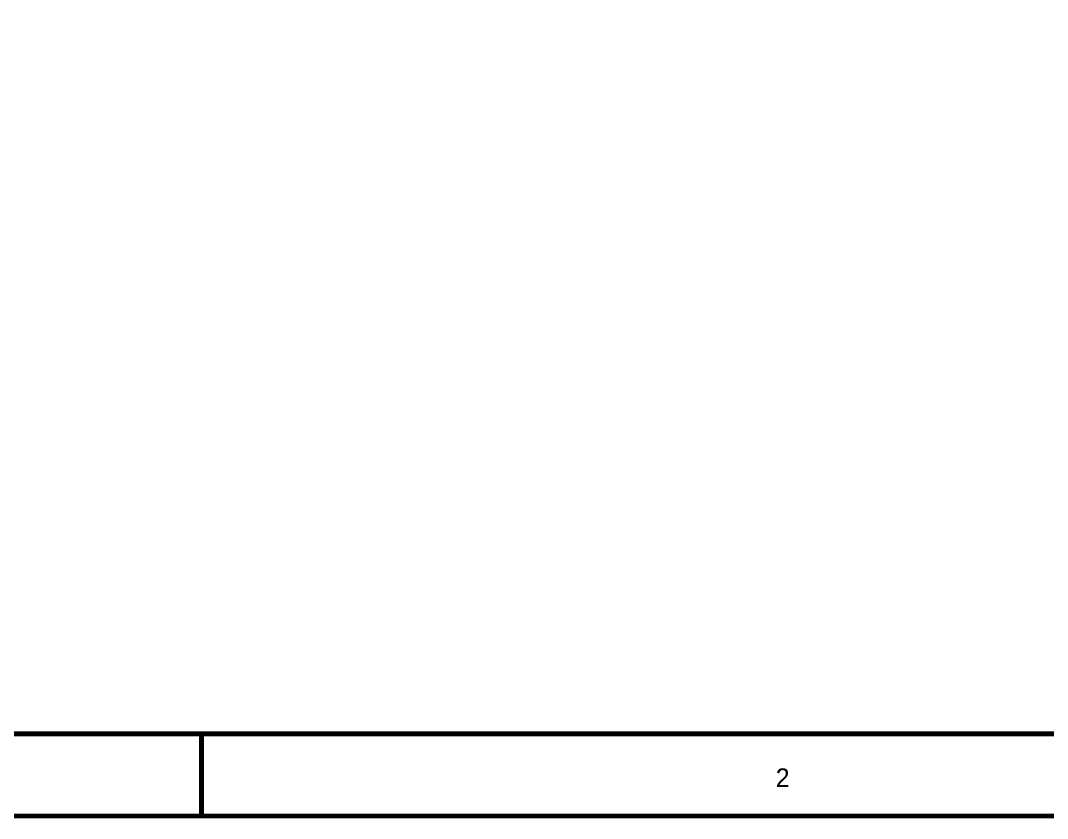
# Model space of a CAD drawing. Header units: inches. Extents: x 0 to 11.8, y 0 to 7.9.
# Drawn here: x 2.435 to 4.933, y -0.006 to 1.935 of the extents above; entities that cross this region are included whole.
import ezdxf

# ---------------------------------------------------------------- set-up
doc = ezdxf.new("R2010")
doc.units = ezdxf.units.IN
doc.header["$MEASUREMENT"] = 0
doc.layers.add('Sheet', color=255, linetype='Continuous')

msp = doc.modelspace()

# ---------------------------------------------------------------- linework, layer by layer
at = {"layer": 'Sheet'}
for points in [[(0, 7.5995, 0.0118, 0.0118, 0), (11.5, 7.5995, 0.0118, 0.0118, 0), (11.5, 0, 0.0118, 0.0118, 0), (0, 0, 0.0118, 0.0118, 0), (0, 7.5995, 0.0118, 0.0118, 0)], [(0, 7.5995, 0.0039, 0.0039, 0), (0, 0, 0.0039, 0.0039, 0), (11.5, 0, 0.0039, 0.0039, 0), (11.5, 7.5995, 0.0039, 0.0039, 0), (0, 7.5995, 0.0039, 0.0039, 0), (0, 7.5995, 0.0039, 0.0039, 0)], [(0.2, 7.3995, 0.0118, 0.0118, 0), (11.3005, 7.3995, 0.0118, 0.0118, 0), (11.3005, 0.2, 0.0118, 0.0118, 0), (0.2, 0.2, 0.0118, 0.0118, 0), (0.2, 7.3995, 0.0118, 0.0118, 0)], [(0.2, 7.3995, 0.0039, 0.0039, 0), (0.2, 0.2, 0.0039, 0.0039, 0), (11.3005, 0.2, 0.0039, 0.0039, 0), (11.3005, 7.3995, 0.0039, 0.0039, 0), (0.2, 7.3995, 0.0039, 0.0039, 0), (0.2, 7.3995, 0.0039, 0.0039, 0)]]:
    msp.add_lwpolyline(points, format="xyseb", close=True, dxfattribs=at)
msp.add_lwpolyline([(2.875, 0.0003, 0.0118, 0.0118, 0), (2.875, 0.2, 0.0118, 0.0118, 0)], format="xyseb", dxfattribs=at)

# ---------------------------------------------------------------- texts
msp.add_text('2', height=0.0455, dxfattribs=at).set_placement((4.2717, 0.0703))

doc.saveas('drawing.dxf')
